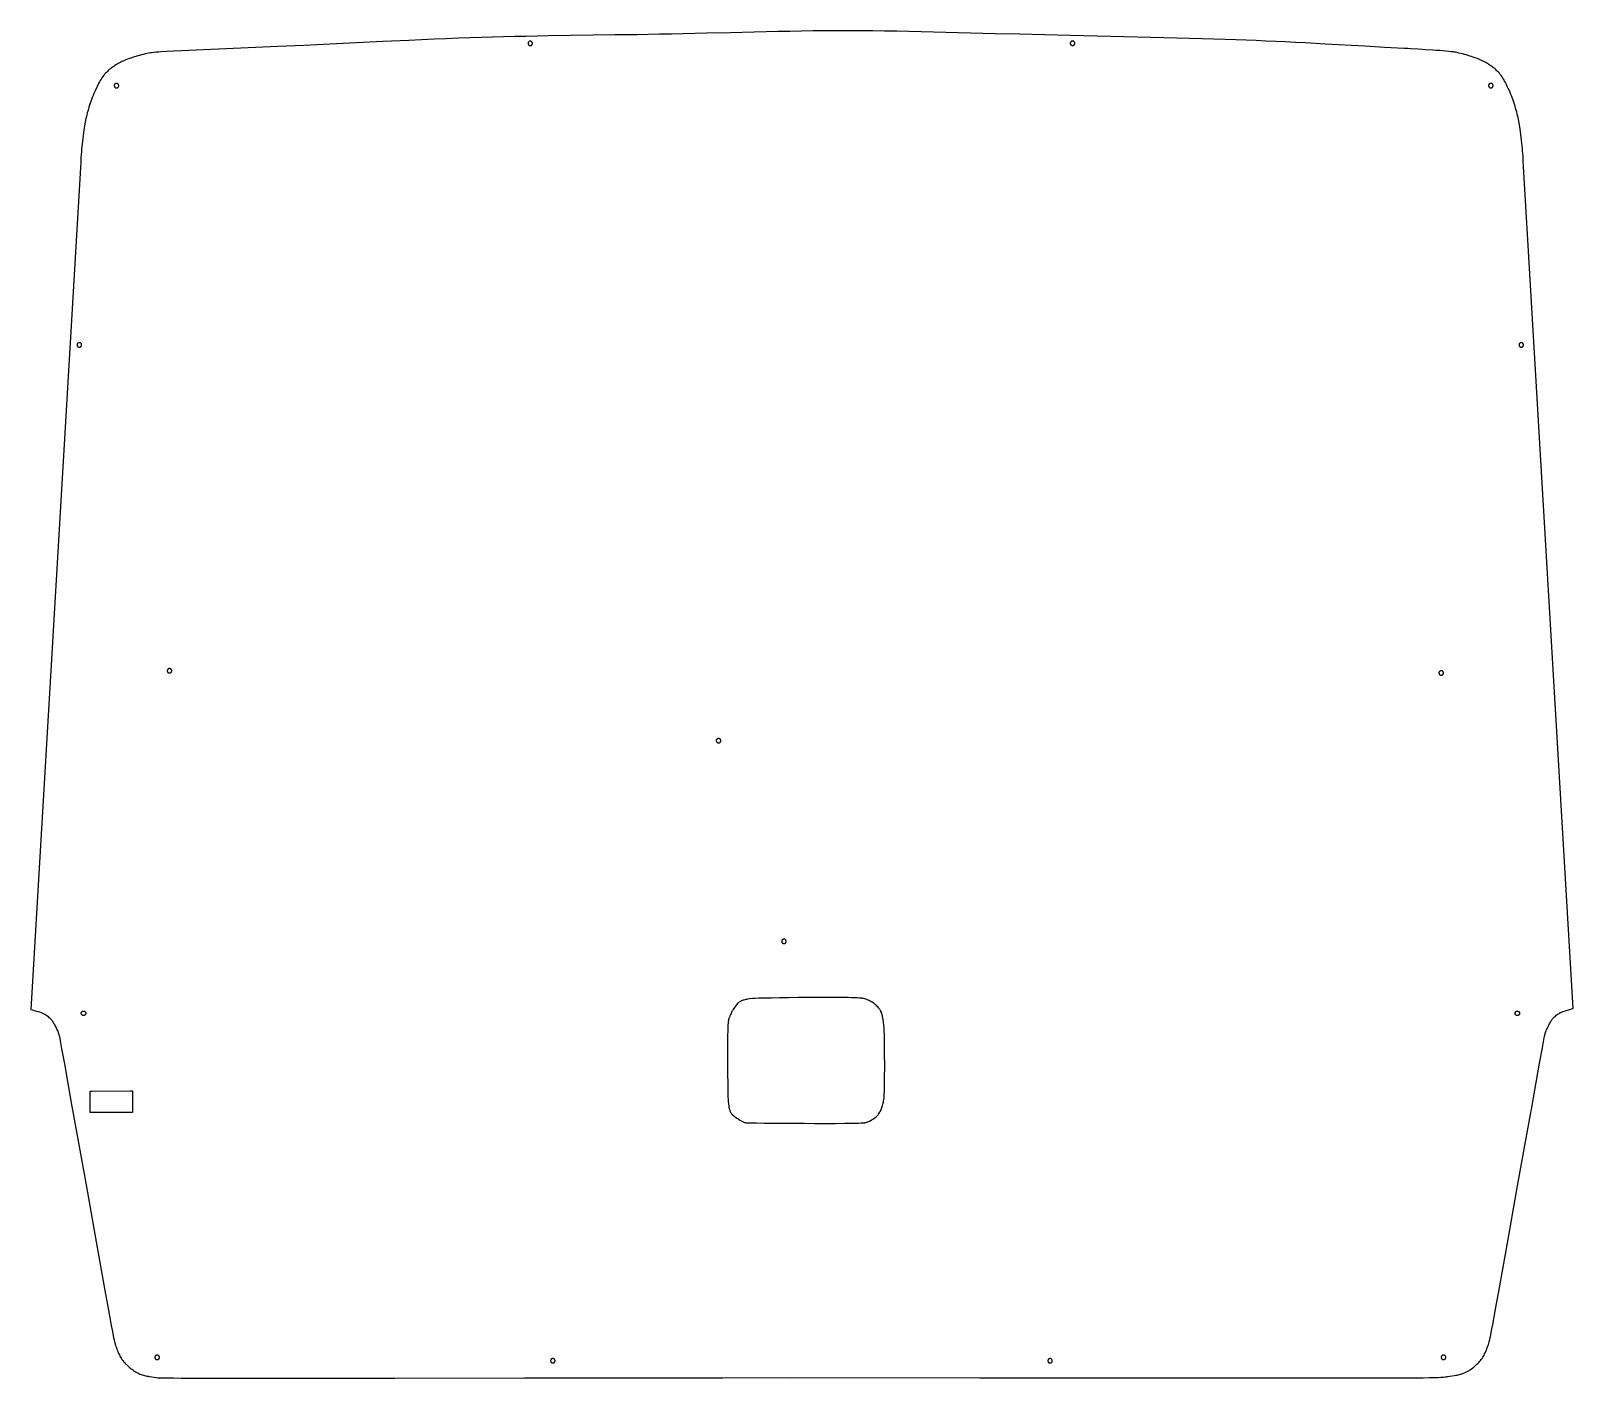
# Model space of a CAD drawing. Extents: x 0 to 6605, y -6833 to 7.
# Drawn here: x 268 to 1636, y -6782 to -5587 of the extents above; entities that cross this region are included whole.
import ezdxf

# ---------------------------------------------------------------- set-up
doc = ezdxf.new("R2010")
doc.units = 0
doc.layers.add('Default_Layer', color=1, linetype='CONTINUOUS')

msp = doc.modelspace()

# ---------------------------------------------------------------- linework, layer by layer
at = {"layer": 'Default_Layer'}
for points in [[(381.9, -6782), (382.6, -6782), (387.8, -6782.1), (394.6, -6782.1), (401.4, -6782.2), (415, -6782.2), (439.6, -6782.3), (464.2, -6782.3), (495.9, -6782.3), (527.6, -6782.3), (591.1, -6782.2), (706.1, -6782.1), (821, -6781.9), (881.9, -6781.9), (942.8, -6781.8), (1110, -6781.9), (1294.3, -6781.9), (1444.3, -6781.9), (1490.4, -6781.9), (1503.3, -6781.9), (1508.5, -6781.8), (1512.6, -6781.7), (1514.6, -6781.7), (1516.7, -6781.6), (1518.7, -6781.5), (1520.8, -6781.3), (1522.8, -6781.1), (1523.8, -6781), (1524.8, -6780.8), (1529, -6780.2), (1531.1, -6779.9), (1532.2, -6779.7), (1533.2, -6779.5), (1534.3, -6779.3), (1535.3, -6779), (1536.4, -6778.8), (1537.4, -6778.5), (1538.4, -6778.1), (1539.4, -6777.7), (1540.4, -6777.3), (1541.4, -6776.8), (1542.3, -6776.3), (1543.3, -6775.8), (1544.2, -6775.2), (1545.2, -6774.5), (1546.1, -6773.9), (1547.1, -6773.2), (1548, -6772.4), (1549, -6771.6), (1549.9, -6770.8), (1550.7, -6770), (1551.6, -6769.2), (1552.4, -6768.3), (1553.2, -6767.4), (1554, -6766.5), (1554.7, -6765.6), (1555.4, -6764.7), (1556.1, -6763.8), (1556.7, -6762.8), (1557.2, -6761.8), (1557.7, -6760.8), (1558.2, -6759.8), (1558.7, -6758.7), (1559.1, -6757.7), (1559.6, -6756.6), (1560, -6755.5), (1560.3, -6754.5), (1560.7, -6753.4), (1561, -6752.3), (1561.7, -6750.1), (1562.3, -6747.9), (1562.4, -6747.4), (1562.6, -6746.6), (1563.2, -6743.9), (1563.9, -6739.9), (1564.9, -6734.7), (1567.4, -6721.1), (1570.5, -6703.7), (1578.2, -6660.7), (1586.9, -6611.8), (1595.6, -6562.9), (1599.7, -6540.3), (1603.3, -6520.1), (1606.4, -6502.8), (1608.9, -6489.3), (1609.9, -6484.1), (1610.6, -6480.3), (1611.1, -6477.7), (1611.3, -6476.9), (1611.4, -6476.5), (1611.7, -6475.6), (1612.1, -6474.7), (1612.4, -6473.8), (1612.8, -6472.8), (1613.3, -6471.8), (1613.7, -6470.9), (1614.2, -6469.9), (1614.7, -6469), (1615.1, -6468.1), (1615.6, -6467.3), (1616.1, -6466.5), (1616.5, -6465.7), (1616.9, -6465), (1617.4, -6464.4), (1617.7, -6463.8), (1618.1, -6463.4), (1618.4, -6463), (1618.8, -6462.6), (1619.2, -6462.2), (1619.6, -6461.8), (1620.4, -6461.1), (1621.2, -6460.4), (1622.1, -6459.8), (1623, -6459.2), (1623.9, -6458.7), (1624.8, -6458.1), (1625.3, -6457.9), (1625.8, -6457.6), (1626.5, -6457.4), (1627.1, -6457.2), (1628.5, -6456.7), (1630, -6456.2), (1633.2, -6455.3), (1634.7, -6454.8), (1636.2, -6454.4), (1592.3, -5707.5), (1592, -5702.9), (1591.8, -5698.4), (1591.6, -5696.1), (1591.4, -5693.8), (1591.3, -5691.5), (1591, -5689.2), (1590.5, -5684.4), (1590.2, -5681.8), (1589.9, -5679.3), (1589.6, -5676.9), (1589.3, -5674.6), (1588.9, -5672.5), (1588.6, -5670.7), (1587.9, -5667.5), (1587.3, -5664.1), (1586.9, -5662.5), (1586.5, -5660.8), (1586.1, -5659.2), (1585.7, -5657.6), (1585.2, -5655.8), (1584.7, -5654.1), (1584.1, -5652.4), (1583.6, -5650.6), (1583, -5648.9), (1582.4, -5647.2), (1581.7, -5645.5), (1581, -5643.8), (1580.2, -5641.9), (1579.3, -5639.6), (1578.7, -5638.3), (1578.1, -5637.1), (1577.5, -5635.7), (1576.8, -5634.4), (1576.1, -5633.1), (1575.4, -5631.8), (1574.7, -5630.5), (1573.9, -5629.2), (1573.2, -5628), (1572.4, -5626.9), (1571.6, -5625.9), (1571.2, -5625.4), (1570.8, -5624.9), (1570, -5624), (1569.2, -5623.2), (1568.3, -5622.4), (1567.5, -5621.6), (1566.6, -5620.8), (1565.6, -5620), (1564.7, -5619.3), (1563.7, -5618.6), (1562.7, -5617.9), (1561.7, -5617.3), (1560.7, -5616.6), (1559.7, -5616), (1558.6, -5615.4), (1557.6, -5614.9), (1556.5, -5614.3), (1555.5, -5613.8), (1554.4, -5613.2), (1553.2, -5612.7), (1551.9, -5612.1), (1550.5, -5611.6), (1549.1, -5611.1), (1547.6, -5610.6), (1546.1, -5610.1), (1544.5, -5609.6), (1543, -5609.1), (1541.3, -5608.6), (1539.7, -5608.2), (1538.1, -5607.7), (1536.5, -5607.3), (1534.9, -5607), (1533.3, -5606.6), (1531.7, -5606.3), (1530.9, -5606.2), (1530.1, -5606), (1528.1, -5605.8), (1525.8, -5605.5), (1523.3, -5605.3), (1520.7, -5605), (1517.8, -5604.8), (1514.8, -5604.6), (1511.7, -5604.4), (1505.2, -5604), (1498.7, -5603.6), (1492.3, -5603.2), (1489.3, -5603), (1486.4, -5602.8), (1468.8, -5601.9), (1451.3, -5600.9), (1416.3, -5599), (1398.8, -5598), (1390, -5597.6), (1381.2, -5597.1), (1372.5, -5596.7), (1363.7, -5596.3), (1354.9, -5595.9), (1346.2, -5595.6), (1337.1, -5595.2), (1327.5, -5594.9), (1317.4, -5594.6), (1306.9, -5594.3), (1296, -5594), (1284.7, -5593.7), (1261.5, -5593.1), (1213.8, -5592), (1190.2, -5591.4), (1167.3, -5590.8), (1156.4, -5590.6), (1145.5, -5590.3), (1123.6, -5589.8), (1101.7, -5589.2), (1079.8, -5588.6), (1068.9, -5588.4), (1058, -5588.1), (1047.1, -5587.9), (1036.3, -5587.7), (1025.5, -5587.5), (1014.9, -5587.4), (1004.2, -5587.3), (993.7, -5587.3), (983.2, -5587.3), (972.7, -5587.3), (962.2, -5587.4), (951.7, -5587.6), (941.3, -5587.8), (930.8, -5587.9), (920.3, -5588.2), (909.8, -5588.4), (888.8, -5588.9), (867.8, -5589.4), (846.8, -5589.9), (836.4, -5590.1), (825.9, -5590.3), (806.1, -5590.7), (786.3, -5590.9), (766.6, -5591.2), (746.8, -5591.5), (727.1, -5591.8), (717.2, -5592), (707.3, -5592.2), (697.4, -5592.4), (687.5, -5592.6), (677.7, -5592.9), (667.8, -5593.2), (657.7, -5593.5), (647.4, -5593.9), (636.7, -5594.3), (625.8, -5594.8), (614.7, -5595.2), (603.4, -5595.8), (580.4, -5596.8), (557, -5597.9), (533.5, -5599.1), (510.2, -5600.2), (487.3, -5601.2), (388.4, -5605.5), (383.6, -5605.9), (381.4, -5606.1), (379.3, -5606.3), (377.4, -5606.5), (375.6, -5606.7), (374, -5606.9), (372.7, -5607.2), (371.1, -5607.5), (369.5, -5607.8), (367.9, -5608.2), (366.3, -5608.6), (364.7, -5609), (363.1, -5609.5), (361.4, -5609.9), (359.9, -5610.4), (358.3, -5610.9), (356.8, -5611.4), (355.3, -5611.9), (353.9, -5612.5), (352.5, -5613), (351.2, -5613.5), (350, -5614.1), (348.9, -5614.6), (347.9, -5615.2), (346.8, -5615.7), (345.8, -5616.3), (344.7, -5616.9), (343.7, -5617.5), (342.7, -5618.1), (341.7, -5618.8), (340.7, -5619.5), (339.7, -5620.2), (338.8, -5620.9), (337.8, -5621.7), (336.9, -5622.4), (336.1, -5623.2), (335.2, -5624.1), (334.4, -5624.9), (333.6, -5625.8), (333.2, -5626.2), (332.8, -5626.7), (332, -5627.8), (331.2, -5628.9), (330.5, -5630.1), (329.7, -5631.3), (329, -5632.6), (328.3, -5634), (327.6, -5635.3), (326.9, -5636.6), (326.3, -5637.9), (325.7, -5639.2), (325.2, -5640.4), (324.2, -5642.7), (323.4, -5644.7), (322.7, -5646.4), (322, -5648.1), (321.4, -5649.8), (320.8, -5651.5), (320.3, -5653.2), (319.7, -5655), (319.2, -5656.7), (318.7, -5658.5), (318.3, -5660.1), (317.9, -5661.7), (317.5, -5663.3), (317.1, -5665), (316.5, -5668.3), (315.8, -5671.6), (315.5, -5673.4), (315.1, -5675.4), (314.8, -5677.7), (314.5, -5680.2), (314.2, -5682.7), (313.9, -5685.2), (313.4, -5690.1), (313.1, -5692.4), (313, -5694.7), (312.8, -5696.9), (312.6, -5699.2), (312.4, -5703.8), (312.1, -5708.4), (268.2, -6455.2), (269.7, -6455.7), (271.2, -6456.2), (274.4, -6457.1), (275.9, -6457.5), (277.3, -6458), (278, -6458.3), (278.6, -6458.5), (279.1, -6458.8), (279.6, -6459), (280.5, -6459.5), (281.5, -6460.1), (282.3, -6460.7), (283.2, -6461.3), (284, -6462), (284.8, -6462.7), (285.2, -6463.1), (285.6, -6463.4), (286, -6463.8), (286.3, -6464.2), (286.7, -6464.7), (287, -6465.2), (287.5, -6465.9), (287.9, -6466.6), (288.3, -6467.3), (288.8, -6468.1), (289.3, -6469), (289.7, -6469.9), (290.2, -6470.8), (290.7, -6471.7), (291.1, -6472.7), (291.6, -6473.7), (292, -6474.6), (292.4, -6475.6), (292.7, -6476.5), (293, -6477.4), (293.1, -6477.8), (293.3, -6478.5), (293.8, -6481.1), (294.6, -6485), (295.5, -6490.1), (298, -6503.6), (301.1, -6520.9), (304.7, -6541.2), (308.8, -6563.7), (317.5, -6612.6), (326.2, -6661.5), (333.9, -6704.5), (337, -6721.9), (339.5, -6735.6), (340.5, -6740.8), (341.3, -6744.8), (341.8, -6747.5), (342, -6748.3), (342.1, -6748.7), (342.7, -6750.9), (343.4, -6753.1), (343.7, -6754.2), (344.1, -6755.3), (344.4, -6756.4), (344.8, -6757.5), (345.3, -6758.6), (345.7, -6759.6), (346.2, -6760.6), (346.7, -6761.7), (347.2, -6762.7), (347.8, -6763.7), (348.4, -6764.6), (349, -6765.6), (349.7, -6766.5), (350.4, -6767.4), (351.2, -6768.3), (352, -6769.2), (352.8, -6770), (353.7, -6770.9), (354.5, -6771.7), (355.5, -6772.5), (356.4, -6773.3), (357.3, -6774), (358.3, -6774.7), (359.2, -6775.4), (360.2, -6776), (361.1, -6776.6), (362.1, -6777.2), (363, -6777.7), (364, -6778.2), (365, -6778.6), (366, -6779), (367, -6779.3), (368, -6779.6), (369.1, -6779.9), (370.1, -6780.2), (371.2, -6780.4), (372.3, -6780.6), (373.3, -6780.8), (375.4, -6781.1), (379.6, -6781.7), (380.7, -6781.9), (381.9, -6782)], [(713.2, -5598.4), (713.2, -5598.2), (713.2, -5598), (713.1, -5597.8), (713, -5597.7), (713, -5597.5), (712.9, -5597.3), (712.7, -5597.2), (712.6, -5597), (712.5, -5596.9), (712.3, -5596.8), (712.2, -5596.7), (712, -5596.6), (711.8, -5596.5), (711.6, -5596.5), (711.4, -5596.4), (711.2, -5596.4), (711, -5596.4), (710.8, -5596.5), (710.6, -5596.5), (710.4, -5596.6), (710.2, -5596.7), (710.1, -5596.8), (709.9, -5596.9), (709.8, -5597), (709.7, -5597.2), (709.5, -5597.3), (709.4, -5597.5), (709.4, -5597.7), (709.3, -5597.8), (709.2, -5598), (709.2, -5598.2), (709.2, -5598.4), (709.2, -5598.6), (709.2, -5598.8), (709.3, -5599), (709.4, -5599.2), (709.4, -5599.4), (709.5, -5599.5), (709.7, -5599.7), (709.8, -5599.8), (709.9, -5600), (710.1, -5600.1), (710.2, -5600.2), (710.4, -5600.3), (710.6, -5600.3), (710.8, -5600.4), (711, -5600.4), (711.2, -5600.4), (711.4, -5600.4), (711.6, -5600.4), (711.8, -5600.3), (712, -5600.3), (712.2, -5600.2), (712.3, -5600.1), (712.5, -5600), (712.6, -5599.8), (712.7, -5599.7), (712.9, -5599.5), (713, -5599.4), (713, -5599.2), (713.1, -5599), (713.2, -5598.8), (713.2, -5598.6), (713.2, -5598.4)], [(1194.2, -5598.3), (1194.2, -5598.1), (1194.2, -5597.9), (1194.1, -5597.7), (1194, -5597.5), (1194, -5597.3), (1193.9, -5597.2), (1193.7, -5597), (1193.6, -5596.9), (1193.5, -5596.7), (1193.3, -5596.6), (1193.2, -5596.5), (1193, -5596.4), (1192.8, -5596.4), (1192.6, -5596.3), (1192.4, -5596.3), (1192.2, -5596.3), (1192, -5596.3), (1191.8, -5596.3), (1191.6, -5596.4), (1191.4, -5596.4), (1191.2, -5596.5), (1191.1, -5596.6), (1190.9, -5596.7), (1190.8, -5596.9), (1190.7, -5597), (1190.5, -5597.2), (1190.4, -5597.3), (1190.4, -5597.5), (1190.3, -5597.7), (1190.2, -5597.9), (1190.2, -5598.1), (1190.2, -5598.3), (1190.2, -5598.5), (1190.2, -5598.7), (1190.3, -5598.9), (1190.4, -5599.1), (1190.4, -5599.2), (1190.5, -5599.4), (1190.7, -5599.6), (1190.8, -5599.7), (1190.9, -5599.8), (1191.1, -5600), (1191.2, -5600.1), (1191.4, -5600.1), (1191.6, -5600.2), (1191.8, -5600.3), (1192, -5600.3), (1192.2, -5600.3), (1192.4, -5600.3), (1192.6, -5600.3), (1192.8, -5600.2), (1193, -5600.1), (1193.2, -5600.1), (1193.3, -5600), (1193.5, -5599.8), (1193.6, -5599.7), (1193.7, -5599.6), (1193.9, -5599.4), (1194, -5599.2), (1194, -5599.1), (1194.1, -5598.9), (1194.2, -5598.7), (1194.2, -5598.5), (1194.2, -5598.3)], [(346.2, -5635.8), (346.2, -5635.6), (346.2, -5635.4), (346.1, -5635.2), (346, -5635.1), (346, -5634.9), (345.9, -5634.7), (345.7, -5634.6), (345.6, -5634.4), (345.5, -5634.3), (345.3, -5634.2), (345.2, -5634.1), (345, -5634), (344.8, -5633.9), (344.6, -5633.9), (344.4, -5633.9), (344.2, -5633.8), (344, -5633.9), (343.8, -5633.9), (343.6, -5633.9), (343.4, -5634), (343.2, -5634.1), (343.1, -5634.2), (342.9, -5634.3), (342.8, -5634.4), (342.7, -5634.6), (342.5, -5634.7), (342.4, -5634.9), (342.4, -5635.1), (342.3, -5635.2), (342.2, -5635.4), (342.2, -5635.6), (342.2, -5635.8), (342.2, -5636), (342.2, -5636.2), (342.3, -5636.4), (342.4, -5636.6), (342.4, -5636.8), (342.5, -5637), (342.7, -5637.1), (342.8, -5637.3), (342.9, -5637.4), (343.1, -5637.5), (343.2, -5637.6), (343.4, -5637.7), (343.6, -5637.8), (343.8, -5637.8), (344, -5637.8), (344.2, -5637.8), (344.4, -5637.8), (344.6, -5637.8), (344.8, -5637.8), (345, -5637.7), (345.2, -5637.6), (345.3, -5637.5), (345.5, -5637.4), (345.6, -5637.3), (345.7, -5637.1), (345.9, -5637), (346, -5636.8), (346, -5636.6), (346.1, -5636.4), (346.2, -5636.2), (346.2, -5636), (346.2, -5635.8)], [(1565.2, -5635.8), (1565.2, -5635.6), (1565.2, -5635.4), (1565.1, -5635.2), (1565, -5635.1), (1565, -5634.9), (1564.9, -5634.7), (1564.7, -5634.6), (1564.6, -5634.4), (1564.5, -5634.3), (1564.3, -5634.2), (1564.2, -5634.1), (1564, -5634), (1563.8, -5633.9), (1563.6, -5633.9), (1563.4, -5633.9), (1563.2, -5633.8), (1563, -5633.9), (1562.8, -5633.9), (1562.6, -5633.9), (1562.4, -5634), (1562.2, -5634.1), (1562.1, -5634.2), (1561.9, -5634.3), (1561.8, -5634.4), (1561.7, -5634.6), (1561.5, -5634.7), (1561.4, -5634.9), (1561.4, -5635.1), (1561.3, -5635.2), (1561.2, -5635.4), (1561.2, -5635.6), (1561.2, -5635.8), (1561.2, -5636), (1561.2, -5636.2), (1561.3, -5636.4), (1561.4, -5636.6), (1561.4, -5636.8), (1561.5, -5637), (1561.7, -5637.1), (1561.8, -5637.3), (1561.9, -5637.4), (1562.1, -5637.5), (1562.2, -5637.6), (1562.4, -5637.7), (1562.6, -5637.8), (1562.8, -5637.8), (1563, -5637.8), (1563.2, -5637.8), (1563.4, -5637.8), (1563.6, -5637.8), (1563.8, -5637.8), (1564, -5637.7), (1564.2, -5637.6), (1564.3, -5637.5), (1564.5, -5637.4), (1564.6, -5637.3), (1564.7, -5637.1), (1564.9, -5637), (1565, -5636.8), (1565, -5636.6), (1565.1, -5636.4), (1565.2, -5636.2), (1565.2, -5636), (1565.2, -5635.8)], [(313.2, -5865.8), (313.2, -5865.6), (313.2, -5865.4), (313.1, -5865.2), (313, -5865.1), (313, -5864.9), (312.9, -5864.7), (312.7, -5864.6), (312.6, -5864.4), (312.5, -5864.3), (312.3, -5864.2), (312.2, -5864.1), (312, -5864), (311.8, -5863.9), (311.6, -5863.9), (311.4, -5863.9), (311.2, -5863.8), (311, -5863.9), (310.8, -5863.9), (310.6, -5863.9), (310.4, -5864), (310.2, -5864.1), (310.1, -5864.2), (309.9, -5864.3), (309.8, -5864.4), (309.7, -5864.6), (309.5, -5864.7), (309.4, -5864.9), (309.4, -5865.1), (309.3, -5865.2), (309.2, -5865.4), (309.2, -5865.6), (309.2, -5865.8), (309.2, -5866), (309.2, -5866.2), (309.3, -5866.4), (309.4, -5866.6), (309.4, -5866.8), (309.5, -5867), (309.7, -5867.1), (309.8, -5867.3), (309.9, -5867.4), (310.1, -5867.5), (310.2, -5867.6), (310.4, -5867.7), (310.6, -5867.8), (310.8, -5867.8), (311, -5867.8), (311.2, -5867.8), (311.4, -5867.8), (311.6, -5867.8), (311.8, -5867.8), (312, -5867.7), (312.2, -5867.6), (312.3, -5867.5), (312.5, -5867.4), (312.6, -5867.3), (312.7, -5867.1), (312.9, -5867), (313, -5866.8), (313, -5866.6), (313.1, -5866.4), (313.2, -5866.2), (313.2, -5866), (313.2, -5865.8)], [(1592.2, -5865.8), (1592.2, -5865.6), (1592.2, -5865.4), (1592.1, -5865.2), (1592, -5865.1), (1592, -5864.9), (1591.9, -5864.7), (1591.7, -5864.6), (1591.6, -5864.4), (1591.5, -5864.3), (1591.3, -5864.2), (1591.2, -5864.1), (1591, -5864), (1590.8, -5863.9), (1590.6, -5863.9), (1590.4, -5863.9), (1590.2, -5863.8), (1590, -5863.9), (1589.8, -5863.9), (1589.6, -5863.9), (1589.4, -5864), (1589.2, -5864.1), (1589.1, -5864.2), (1588.9, -5864.3), (1588.8, -5864.4), (1588.7, -5864.6), (1588.5, -5864.7), (1588.4, -5864.9), (1588.4, -5865.1), (1588.3, -5865.2), (1588.2, -5865.4), (1588.2, -5865.6), (1588.2, -5865.8), (1588.2, -5866), (1588.2, -5866.2), (1588.3, -5866.4), (1588.4, -5866.6), (1588.4, -5866.8), (1588.5, -5867), (1588.7, -5867.1), (1588.8, -5867.3), (1588.9, -5867.4), (1589.1, -5867.5), (1589.2, -5867.6), (1589.4, -5867.7), (1589.6, -5867.8), (1589.8, -5867.8), (1590, -5867.8), (1590.2, -5867.8), (1590.4, -5867.8), (1590.6, -5867.8), (1590.8, -5867.8), (1591, -5867.7), (1591.2, -5867.6), (1591.3, -5867.5), (1591.5, -5867.4), (1591.6, -5867.3), (1591.7, -5867.1), (1591.9, -5867), (1592, -5866.8), (1592, -5866.6), (1592.1, -5866.4), (1592.2, -5866.2), (1592.2, -5866), (1592.2, -5865.8)], [(393.2, -6154.8), (393.2, -6154.6), (393.2, -6154.4), (393.1, -6154.2), (393, -6154.1), (393, -6153.9), (392.9, -6153.7), (392.7, -6153.6), (392.6, -6153.4), (392.5, -6153.3), (392.3, -6153.2), (392.2, -6153.1), (392, -6153), (391.8, -6152.9), (391.6, -6152.9), (391.4, -6152.9), (391.2, -6152.8), (391, -6152.9), (390.8, -6152.9), (390.6, -6152.9), (390.4, -6153), (390.2, -6153.1), (390.1, -6153.2), (389.9, -6153.3), (389.8, -6153.4), (389.7, -6153.6), (389.5, -6153.7), (389.4, -6153.9), (389.4, -6154.1), (389.3, -6154.2), (389.2, -6154.4), (389.2, -6154.6), (389.2, -6154.8), (389.2, -6155), (389.2, -6155.2), (389.3, -6155.4), (389.4, -6155.6), (389.4, -6155.8), (389.5, -6156), (389.7, -6156.1), (389.8, -6156.3), (389.9, -6156.4), (390.1, -6156.5), (390.2, -6156.6), (390.4, -6156.7), (390.6, -6156.8), (390.8, -6156.8), (391, -6156.8), (391.2, -6156.8), (391.4, -6156.8), (391.6, -6156.8), (391.8, -6156.8), (392, -6156.7), (392.2, -6156.6), (392.3, -6156.5), (392.5, -6156.4), (392.6, -6156.3), (392.7, -6156.1), (392.9, -6156), (393, -6155.8), (393, -6155.6), (393.1, -6155.4), (393.2, -6155.2), (393.2, -6155), (393.2, -6154.8)], [(1521.2, -6156.8), (1521.2, -6156.6), (1521.2, -6156.4), (1521.1, -6156.2), (1521, -6156.1), (1521, -6155.9), (1520.9, -6155.7), (1520.7, -6155.6), (1520.6, -6155.4), (1520.5, -6155.3), (1520.3, -6155.2), (1520.2, -6155.1), (1520, -6155), (1519.8, -6154.9), (1519.6, -6154.9), (1519.4, -6154.9), (1519.2, -6154.8), (1519, -6154.9), (1518.8, -6154.9), (1518.6, -6154.9), (1518.4, -6155), (1518.2, -6155.1), (1518.1, -6155.2), (1517.9, -6155.3), (1517.8, -6155.4), (1517.7, -6155.6), (1517.5, -6155.7), (1517.4, -6155.9), (1517.4, -6156.1), (1517.3, -6156.2), (1517.2, -6156.4), (1517.2, -6156.6), (1517.2, -6156.8), (1517.2, -6157), (1517.2, -6157.2), (1517.3, -6157.4), (1517.4, -6157.6), (1517.4, -6157.8), (1517.5, -6158), (1517.7, -6158.1), (1517.8, -6158.3), (1517.9, -6158.4), (1518.1, -6158.5), (1518.2, -6158.6), (1518.4, -6158.7), (1518.6, -6158.8), (1518.8, -6158.8), (1519, -6158.8), (1519.2, -6158.8), (1519.4, -6158.8), (1519.6, -6158.8), (1519.8, -6158.8), (1520, -6158.7), (1520.2, -6158.6), (1520.3, -6158.5), (1520.5, -6158.4), (1520.6, -6158.3), (1520.7, -6158.1), (1520.9, -6158), (1521, -6157.8), (1521, -6157.6), (1521.1, -6157.4), (1521.2, -6157.2), (1521.2, -6157), (1521.2, -6156.8)], [(880.2, -6216.8), (880.2, -6216.6), (880.2, -6216.4), (880.1, -6216.2), (880, -6216.1), (880, -6215.9), (879.9, -6215.7), (879.7, -6215.6), (879.6, -6215.4), (879.5, -6215.3), (879.3, -6215.2), (879.2, -6215.1), (879, -6215), (878.8, -6214.9), (878.6, -6214.9), (878.4, -6214.9), (878.2, -6214.8), (878, -6214.9), (877.8, -6214.9), (877.6, -6214.9), (877.4, -6215), (877.2, -6215.1), (877.1, -6215.2), (876.9, -6215.3), (876.8, -6215.4), (876.7, -6215.6), (876.5, -6215.7), (876.4, -6215.9), (876.4, -6216.1), (876.3, -6216.2), (876.2, -6216.4), (876.2, -6216.6), (876.2, -6216.8), (876.2, -6217), (876.2, -6217.2), (876.3, -6217.4), (876.4, -6217.6), (876.4, -6217.8), (876.5, -6218), (876.7, -6218.1), (876.8, -6218.3), (876.9, -6218.4), (877.1, -6218.5), (877.2, -6218.6), (877.4, -6218.7), (877.6, -6218.8), (877.8, -6218.8), (878, -6218.8), (878.2, -6218.8), (878.4, -6218.8), (878.6, -6218.8), (878.8, -6218.8), (879, -6218.7), (879.2, -6218.6), (879.3, -6218.5), (879.5, -6218.4), (879.6, -6218.3), (879.7, -6218.1), (879.9, -6218), (880, -6217.8), (880, -6217.6), (880.1, -6217.4), (880.2, -6217.2), (880.2, -6217), (880.2, -6216.8)], [(938.2, -6394.8), (938.2, -6394.6), (938.2, -6394.4), (938.1, -6394.2), (938, -6394.1), (938, -6393.9), (937.9, -6393.7), (937.7, -6393.6), (937.6, -6393.4), (937.5, -6393.3), (937.3, -6393.2), (937.2, -6393.1), (937, -6393), (936.8, -6392.9), (936.6, -6392.9), (936.4, -6392.9), (936.2, -6392.8), (936, -6392.9), (935.8, -6392.9), (935.6, -6392.9), (935.4, -6393), (935.2, -6393.1), (935.1, -6393.2), (934.9, -6393.3), (934.8, -6393.4), (934.7, -6393.6), (934.5, -6393.7), (934.4, -6393.9), (934.4, -6394.1), (934.3, -6394.2), (934.2, -6394.4), (934.2, -6394.6), (934.2, -6394.8), (934.2, -6395), (934.2, -6395.2), (934.3, -6395.4), (934.4, -6395.6), (934.4, -6395.8), (934.5, -6396), (934.7, -6396.1), (934.8, -6396.3), (934.9, -6396.4), (935.1, -6396.5), (935.2, -6396.6), (935.4, -6396.7), (935.6, -6396.8), (935.8, -6396.8), (936, -6396.8), (936.2, -6396.8), (936.4, -6396.8), (936.6, -6396.8), (936.8, -6396.8), (937, -6396.7), (937.2, -6396.6), (937.3, -6396.5), (937.5, -6396.4), (937.6, -6396.3), (937.7, -6396.1), (937.9, -6396), (938, -6395.8), (938, -6395.6), (938.1, -6395.4), (938.2, -6395.2), (938.2, -6395), (938.2, -6394.8)], [(312.9, -6458.7), (312.9, -6458.5), (312.9, -6458.3), (313, -6458.1), (313.1, -6457.9), (313.1, -6457.7), (313.2, -6457.6), (313.3, -6457.4), (313.5, -6457.3), (313.6, -6457.1), (313.8, -6457), (313.9, -6456.9), (314.1, -6456.8), (314.3, -6456.8), (314.5, -6456.7), (314.7, -6456.7), (314.9, -6456.7), (315.1, -6456.7), (315.3, -6456.7), (315.5, -6456.8), (315.7, -6456.8), (315.8, -6456.9), (316, -6457), (316.2, -6457.1), (316.3, -6457.3), (316.4, -6457.4), (316.6, -6457.6), (316.7, -6457.7), (316.7, -6457.9), (316.8, -6458.1), (316.9, -6458.3), (316.9, -6458.5), (316.9, -6458.7), (316.9, -6458.9), (316.9, -6459.1), (316.8, -6459.3), (316.7, -6459.5), (316.7, -6459.6), (316.6, -6459.8), (316.4, -6460), (316.3, -6460.1), (316.2, -6460.2), (316, -6460.3), (315.8, -6460.4), (315.7, -6460.5), (315.5, -6460.6), (315.3, -6460.6), (315.1, -6460.7), (314.9, -6460.7), (314.7, -6460.7), (314.5, -6460.6), (314.3, -6460.6), (314.1, -6460.5), (313.9, -6460.4), (313.8, -6460.3), (313.6, -6460.2), (313.5, -6460.1), (313.3, -6460), (313.2, -6459.8), (313.1, -6459.6), (313.1, -6459.5), (313, -6459.3), (312.9, -6459.1), (312.9, -6458.9), (312.9, -6458.7)], [(886.7, -6536.6), (887, -6539.3), (887.2, -6540.6), (887.3, -6541.3), (887.4, -6542), (887.6, -6542.7), (887.7, -6543.3), (887.9, -6544), (888.1, -6544.6), (888.3, -6545.2), (888.6, -6545.8), (888.9, -6546.4), (889.2, -6546.9), (889.6, -6547.5), (890, -6548), (890.5, -6548.5), (891, -6549), (891.6, -6549.5), (892.1, -6550), (892.7, -6550.5), (893.3, -6550.9), (894.5, -6551.7), (895.6, -6552.4), (897.2, -6553.4), (898.3, -6554.1), (898.9, -6554.4), (899.4, -6554.7), (900, -6555), (900.6, -6555.3), (901.3, -6555.5), (901.9, -6555.6), (902.3, -6555.7), (903.3, -6555.7), (906.8, -6555.8), (911.9, -6555.9), (918.6, -6556), (926.4, -6556.1), (935.1, -6556.1), (944.4, -6556.2), (954, -6556.2), (963.6, -6556.3), (973, -6556.3), (981.8, -6556.3), (989.9, -6556.2), (996.8, -6556.1), (999.7, -6556.1), (1002.3, -6556), (1004.4, -6555.9), (1006.1, -6555.8), (1007.4, -6555.7), (1007.8, -6555.7), (1008, -6555.6), (1008.9, -6555.4), (1009.7, -6555.1), (1010.5, -6554.9), (1011.3, -6554.5), (1012.1, -6554.2), (1012.9, -6553.8), (1013.6, -6553.4), (1014.4, -6553), (1015.1, -6552.6), (1015.9, -6552.1), (1016.6, -6551.6), (1017.2, -6551.1), (1017.9, -6550.5), (1018.5, -6549.9), (1019.1, -6549.3), (1019.7, -6548.7), (1020.2, -6548), (1020.7, -6547.3), (1021.1, -6546.5), (1021.6, -6545.7), (1022, -6544.9), (1022.4, -6544), (1022.7, -6543.1), (1023, -6542.2), (1023.4, -6541.3), (1023.6, -6540.3), (1023.9, -6539.4), (1024.1, -6538.4), (1024.4, -6537.5), (1024.6, -6536.5), (1024.9, -6534.7), (1025, -6534.1), (1025.1, -6533.2), (1025.2, -6532), (1025.2, -6530.7), (1025.3, -6527.3), (1025.4, -6523.2), (1025.5, -6518.6), (1025.5, -6513.4), (1025.6, -6508), (1025.6, -6502.5), (1025.5, -6496.9), (1025.5, -6491.5), (1025.4, -6486.4), (1025.4, -6481.7), (1025.3, -6477.5), (1025.2, -6474.1), (1025.1, -6471.6), (1025, -6470.7), (1024.9, -6470), (1024.4, -6466), (1024.3, -6464.9), (1024.1, -6463.9), (1023.9, -6462.9), (1023.7, -6461.9), (1023.5, -6460.9), (1023.2, -6459.9), (1022.9, -6458.9), (1022.6, -6458), (1022.2, -6457), (1022, -6456.6), (1021.8, -6456.2), (1021.5, -6455.7), (1021.3, -6455.3), (1021, -6454.9), (1020.7, -6454.5), (1020.1, -6453.7), (1019.4, -6452.9), (1018.7, -6452.2), (1017.9, -6451.4), (1017.1, -6450.8), (1016.3, -6450.1), (1015.4, -6449.5), (1014.5, -6448.9), (1013.6, -6448.4), (1012.7, -6447.9), (1011.7, -6447.4), (1010.8, -6447), (1009.8, -6446.5), (1008.8, -6446.2), (1007.8, -6445.8), (1006.8, -6445.5), (1006.5, -6445.4), (1006.1, -6445.4), (1005.5, -6445.3), (1004.9, -6445.3), (1003.3, -6445.1), (1001.3, -6445), (998.9, -6445), (996.2, -6444.9), (993.1, -6444.8), (989.9, -6444.8), (982.6, -6444.7), (974.6, -6444.7), (966.1, -6444.7), (957.4, -6444.7), (948.7, -6444.8), (940.2, -6444.9), (932.3, -6444.9), (925.1, -6445.1), (918.9, -6445.2), (913.9, -6445.3), (910.5, -6445.4), (909.4, -6445.5), (908.7, -6445.5), (905.5, -6445.9), (903.9, -6446.2), (903.1, -6446.3), (902.3, -6446.5), (901.5, -6446.7), (900.7, -6446.9), (899.9, -6447.1), (899.2, -6447.4), (898.5, -6447.7), (897.8, -6448.1), (897.1, -6448.5), (896.4, -6448.9), (896.1, -6449.2), (895.8, -6449.4), (895.1, -6450.1), (894.5, -6450.8), (893.8, -6451.6), (893.1, -6452.4), (892.4, -6453.4), (891.7, -6454.3), (891.1, -6455.4), (890.5, -6456.4), (889.8, -6457.5), (889.3, -6458.7), (888.7, -6459.8), (888.2, -6460.9), (887.8, -6462), (887.4, -6463.2), (887, -6464.3), (887, -6464.6), (886.9, -6465), (886.8, -6466), (886.6, -6467.3), (886.5, -6468.9), (886.5, -6470.7), (886.4, -6472.8), (886.3, -6475), (886.2, -6477.5), (886.2, -6482.9), (886.1, -6488.7), (886.1, -6494.9), (886.1, -6501.2), (886.1, -6507.5), (886.2, -6513.7), (886.3, -6519.4), (886.4, -6524.6), (886.4, -6529.1), (886.5, -6532.7), (886.6, -6535.2), (886.7, -6536.1), (886.7, -6536.6)], [(1584.7, -6458.7), (1584.7, -6458.5), (1584.7, -6458.3), (1584.8, -6458.1), (1584.9, -6457.9), (1584.9, -6457.7), (1585, -6457.6), (1585.2, -6457.4), (1585.3, -6457.3), (1585.4, -6457.1), (1585.6, -6457), (1585.7, -6456.9), (1585.9, -6456.8), (1586.1, -6456.8), (1586.3, -6456.7), (1586.5, -6456.7), (1586.7, -6456.7), (1586.9, -6456.7), (1587.1, -6456.7), (1587.3, -6456.8), (1587.5, -6456.8), (1587.7, -6456.9), (1587.8, -6457), (1588, -6457.1), (1588.1, -6457.3), (1588.2, -6457.4), (1588.4, -6457.6), (1588.5, -6457.7), (1588.5, -6457.9), (1588.6, -6458.1), (1588.7, -6458.3), (1588.7, -6458.5), (1588.7, -6458.7), (1588.7, -6458.9), (1588.7, -6459.1), (1588.6, -6459.3), (1588.5, -6459.5), (1588.5, -6459.6), (1588.4, -6459.8), (1588.2, -6460), (1588.1, -6460.1), (1588, -6460.2), (1587.8, -6460.3), (1587.7, -6460.4), (1587.5, -6460.5), (1587.3, -6460.6), (1587.1, -6460.6), (1586.9, -6460.7), (1586.7, -6460.7), (1586.5, -6460.7), (1586.3, -6460.6), (1586.1, -6460.6), (1585.9, -6460.5), (1585.7, -6460.4), (1585.6, -6460.3), (1585.4, -6460.2), (1585.3, -6460.1), (1585.2, -6460), (1585, -6459.8), (1584.9, -6459.6), (1584.9, -6459.5), (1584.8, -6459.3), (1584.7, -6459.1), (1584.7, -6458.9), (1584.7, -6458.7)], [(358.4, -6527.5), (358.4, -6529.4), (358.4, -6544.3), (358.4, -6546.8), (356.1, -6546.8), (320.7, -6546.8), (320.7, -6544.8), (320.7, -6529.4), (320.7, -6527.8), (322.6, -6527.8), (356.6, -6527.5), (358.4, -6527.5)], [(382.2, -6763.8), (382.2, -6763.6), (382.2, -6763.4), (382.1, -6763.2), (382, -6763.1), (382, -6762.9), (381.9, -6762.7), (381.7, -6762.6), (381.6, -6762.4), (381.5, -6762.3), (381.3, -6762.2), (381.2, -6762.1), (381, -6762), (380.8, -6761.9), (380.6, -6761.9), (380.4, -6761.9), (380.2, -6761.8), (380, -6761.9), (379.8, -6761.9), (379.6, -6761.9), (379.4, -6762), (379.2, -6762.1), (379.1, -6762.2), (378.9, -6762.3), (378.8, -6762.4), (378.7, -6762.6), (378.5, -6762.7), (378.4, -6762.9), (378.4, -6763.1), (378.3, -6763.2), (378.2, -6763.4), (378.2, -6763.6), (378.2, -6763.8), (378.2, -6764), (378.2, -6764.2), (378.3, -6764.4), (378.4, -6764.6), (378.4, -6764.8), (378.5, -6765), (378.7, -6765.1), (378.8, -6765.3), (378.9, -6765.4), (379.1, -6765.5), (379.2, -6765.6), (379.4, -6765.7), (379.6, -6765.8), (379.8, -6765.8), (380, -6765.8), (380.2, -6765.8), (380.4, -6765.8), (380.6, -6765.8), (380.8, -6765.8), (381, -6765.7), (381.2, -6765.6), (381.3, -6765.5), (381.5, -6765.4), (381.6, -6765.3), (381.7, -6765.1), (381.9, -6765), (382, -6764.8), (382, -6764.6), (382.1, -6764.4), (382.2, -6764.2), (382.2, -6764), (382.2, -6763.8)], [(733.2, -6766.8), (733.2, -6766.6), (733.2, -6766.4), (733.1, -6766.2), (733, -6766.1), (733, -6765.9), (732.9, -6765.7), (732.7, -6765.6), (732.6, -6765.4), (732.5, -6765.3), (732.3, -6765.2), (732.2, -6765.1), (732, -6765), (731.8, -6764.9), (731.6, -6764.9), (731.4, -6764.9), (731.2, -6764.8), (731, -6764.9), (730.8, -6764.9), (730.6, -6764.9), (730.4, -6765), (730.2, -6765.1), (730.1, -6765.2), (729.9, -6765.3), (729.8, -6765.4), (729.7, -6765.6), (729.5, -6765.7), (729.4, -6765.9), (729.4, -6766.1), (729.3, -6766.2), (729.2, -6766.4), (729.2, -6766.6), (729.2, -6766.8), (729.2, -6767), (729.2, -6767.2), (729.3, -6767.4), (729.4, -6767.6), (729.4, -6767.8), (729.5, -6768), (729.7, -6768.1), (729.8, -6768.3), (729.9, -6768.4), (730.1, -6768.5), (730.2, -6768.6), (730.4, -6768.7), (730.6, -6768.8), (730.8, -6768.8), (731, -6768.8), (731.2, -6768.8), (731.4, -6768.8), (731.6, -6768.8), (731.8, -6768.8), (732, -6768.7), (732.2, -6768.6), (732.3, -6768.5), (732.5, -6768.4), (732.6, -6768.3), (732.7, -6768.1), (732.9, -6768), (733, -6767.8), (733, -6767.6), (733.1, -6767.4), (733.2, -6767.2), (733.2, -6767), (733.2, -6766.8)], [(1174.2, -6766.8), (1174.2, -6766.6), (1174.2, -6766.4), (1174.1, -6766.2), (1174, -6766.1), (1174, -6765.9), (1173.9, -6765.7), (1173.7, -6765.6), (1173.6, -6765.4), (1173.5, -6765.3), (1173.3, -6765.2), (1173.2, -6765.1), (1173, -6765), (1172.8, -6764.9), (1172.6, -6764.9), (1172.4, -6764.9), (1172.2, -6764.8), (1172, -6764.9), (1171.8, -6764.9), (1171.6, -6764.9), (1171.4, -6765), (1171.2, -6765.1), (1171.1, -6765.2), (1170.9, -6765.3), (1170.8, -6765.4), (1170.7, -6765.6), (1170.5, -6765.7), (1170.4, -6765.9), (1170.4, -6766.1), (1170.3, -6766.2), (1170.2, -6766.4), (1170.2, -6766.6), (1170.2, -6766.8), (1170.2, -6767), (1170.2, -6767.2), (1170.3, -6767.4), (1170.4, -6767.6), (1170.4, -6767.8), (1170.5, -6768), (1170.7, -6768.1), (1170.8, -6768.3), (1170.9, -6768.4), (1171.1, -6768.5), (1171.2, -6768.6), (1171.4, -6768.7), (1171.6, -6768.8), (1171.8, -6768.8), (1172, -6768.8), (1172.2, -6768.8), (1172.4, -6768.8), (1172.6, -6768.8), (1172.8, -6768.8), (1173, -6768.7), (1173.2, -6768.6), (1173.3, -6768.5), (1173.5, -6768.4), (1173.6, -6768.3), (1173.7, -6768.1), (1173.9, -6768), (1174, -6767.8), (1174, -6767.6), (1174.1, -6767.4), (1174.2, -6767.2), (1174.2, -6767), (1174.2, -6766.8)], [(1523.2, -6763.8), (1523.2, -6763.6), (1523.2, -6763.4), (1523.1, -6763.2), (1523, -6763.1), (1523, -6762.9), (1522.9, -6762.7), (1522.7, -6762.6), (1522.6, -6762.4), (1522.5, -6762.3), (1522.3, -6762.2), (1522.2, -6762.1), (1522, -6762), (1521.8, -6761.9), (1521.6, -6761.9), (1521.4, -6761.9), (1521.2, -6761.8), (1521, -6761.9), (1520.8, -6761.9), (1520.6, -6761.9), (1520.4, -6762), (1520.2, -6762.1), (1520.1, -6762.2), (1519.9, -6762.3), (1519.8, -6762.4), (1519.7, -6762.6), (1519.5, -6762.7), (1519.4, -6762.9), (1519.4, -6763.1), (1519.3, -6763.2), (1519.2, -6763.4), (1519.2, -6763.6), (1519.2, -6763.8), (1519.2, -6764), (1519.2, -6764.2), (1519.3, -6764.4), (1519.4, -6764.6), (1519.4, -6764.8), (1519.5, -6765), (1519.7, -6765.1), (1519.8, -6765.3), (1519.9, -6765.4), (1520.1, -6765.5), (1520.2, -6765.6), (1520.4, -6765.7), (1520.6, -6765.8), (1520.8, -6765.8), (1521, -6765.8), (1521.2, -6765.8), (1521.4, -6765.8), (1521.6, -6765.8), (1521.8, -6765.8), (1522, -6765.7), (1522.2, -6765.6), (1522.3, -6765.5), (1522.5, -6765.4), (1522.6, -6765.3), (1522.7, -6765.1), (1522.9, -6765), (1523, -6764.8), (1523, -6764.6), (1523.1, -6764.4), (1523.2, -6764.2), (1523.2, -6764), (1523.2, -6763.8)]]:
    msp.add_lwpolyline(points, close=True, dxfattribs=at)

doc.saveas('drawing.dxf')
